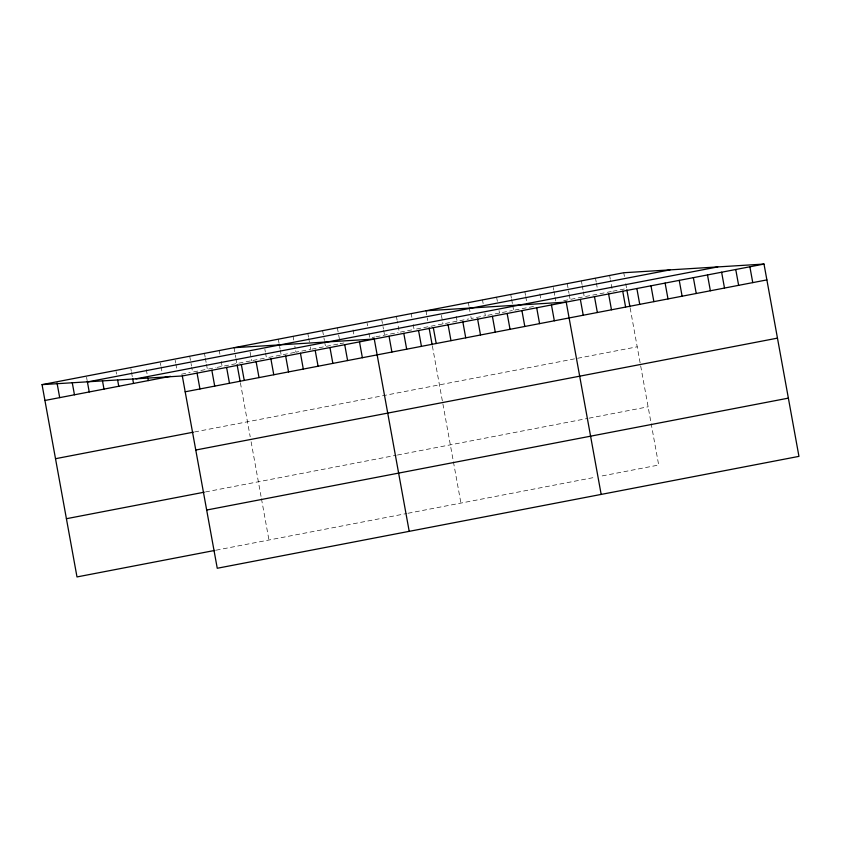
<?xml version="1.0" encoding="UTF-8"?>
<svg xmlns="http://www.w3.org/2000/svg" width="841" height="841" viewBox="0 0 841 841"><rect width="100%" height="100%" fill="white"/><g stroke="black" fill="none" stroke-linecap="round" stroke-linejoin="round"><path stroke-width="0.63" stroke-dasharray="4.21 3.15" d="M181.519 374.192L190.129 372.542M208.589 368.989L215.969 367.57M217.199 367.328L250.429 360.936M252.889 360.463L266.418 357.867L265.535 352.989M268.878 357.393L294.728 352.421M311.948 349.11L337.788 344.137M343.948 342.949L340.258 343.664L339.585 340.006M372.248 337.504L374.708 337.031M375.938 336.799L398.087 332.531M416.547 328.989L468.658 318.96M487.927 315.259L512.327 310.56M514.892 310.066L534.161 306.366M563.701 300.679L582.96 296.978M585.536 296.484L611.218 291.543M194.565 431.959L637.215 346.807M205.467 491.953L396.195 455.265M397.425 455.034L587.754 418.419M589.036 418.166L648.117 406.802M216.042 550.193L406.781 513.504M408.011 513.262L595.764 477.152M602.188 475.911L658.692 465.041L651.197 423.79M623.749 272.736L624.411 276.384M625.746 283.701L626.629 288.579L612.5 291.291L610.503 280.326M630.151 307.985L650.755 421.362M609.62 275.449L610.282 279.107M595.491 278.171L596.164 281.819M596.385 283.039L597.268 287.916M581.373 280.883L582.035 284.542M582.256 285.761L583.139 290.629M583.36 291.848L584.243 296.726M567.244 283.606L569.01 293.351M569.231 294.571L570.124 299.449M553.336 287.538L553.777 289.977M553.998 291.196L554.881 296.064M555.102 297.283L555.775 300.941M539.869 293.908L540.763 298.786M524.858 291.753L525.52 295.412M525.741 296.631L526.634 301.499M510.729 294.476L511.402 298.124M511.622 299.343L512.505 304.221M512.726 305.441L513.609 310.318M496.611 297.188L497.494 302.066M499.039 310.592L499.48 313.031M482.482 299.911L483.144 303.559M484.91 313.315L485.362 315.753L471.233 318.466L470.35 313.588M468.353 302.623L469.015 306.282M469.236 307.501L470.119 312.368M456.221 316.311L457.105 321.188M441.43 315.375L442.976 323.901M425.966 310.781L427.743 320.526M432.379 346.029L452.984 459.407M453.425 461.835L460.921 503.086M411.207 313.619L411.869 317.278M413.194 324.584L414.087 329.462L399.317 332.3L397.32 321.336M396.437 316.458L397.099 320.116M381.677 319.296L383.443 329.052M383.664 330.261L384.547 335.139M367.128 323.354L367.57 325.793M368.905 333.11L369.788 337.977M353.031 329.851L354.135 335.948M337.378 327.822L339.365 338.786M322.608 330.66L324.384 340.405M324.605 341.625L325.488 346.503M307.838 333.499L308.51 337.157M308.731 338.376L309.393 342.035M310.276 346.902L310.718 349.341L295.958 352.179L294.844 346.093M293.078 336.337L293.74 339.995M278.308 339.186L280.085 348.931M280.305 350.15L281.188 355.028M264.873 349.33L265.314 351.769M250.103 352.169L251.659 360.705M234.008 347.701L235.785 357.457M236.006 358.665L236.889 363.543M240.421 382.96L250.197 436.773M251.112 441.777L261.025 496.337M261.467 498.766L268.962 540.017M219.249 350.539L219.911 354.198M221.236 361.514L222.119 366.382M204.479 353.388L205.141 357.036M205.362 358.255L206.245 363.133M206.476 364.353L207.359 369.22L192.589 372.069L191.706 367.191M189.709 356.227L191.485 365.972M175.17 360.284L175.611 362.723M175.832 363.943L176.715 368.81M160.4 363.123L160.841 365.562M161.062 366.781L161.956 371.659M146.302 369.62L147.186 374.497M130.87 368.8L131.312 371.238M131.532 372.458L132.415 377.336M116.1 371.648L116.542 374.087M86.57 377.325L87.012 379.764"/><path stroke-width="1.26" d="M42.05 384.631L623.749 272.736L764.006 264.063L798.95 456.369L217.251 568.264L182.308 375.959L42.05 384.631L76.994 576.937L214.812 550.424M88.337 381.772L670.035 269.866M136.021 378.818L717.72 266.923M44.93 400.474L170.439 376.326M182.308 375.959L764.006 264.063M185.178 391.801L766.876 279.906M55.517 458.702L193.325 432.19M195.764 450.03L777.462 338.135M66.418 518.708L204.237 492.195M206.665 510.035L788.364 398.14M425.966 310.781L566.224 302.108L601.168 494.413M234.008 347.701L374.266 339.028L409.21 531.344M749.878 266.776L752.758 282.618M735.749 269.498L738.629 285.341M721.62 272.211L724.5 288.053M707.491 274.933L710.372 290.776M693.362 277.646L696.243 293.488M679.244 280.368L682.114 296.211M665.115 283.081L667.996 298.923M650.987 285.803L653.867 301.646M636.858 288.516L639.738 304.358M626.85 289.788L629.93 306.776M622.729 291.238L625.609 307.081M608.6 293.951L611.481 309.793M594.482 296.673L597.352 312.516M580.353 299.385L583.233 315.228M551.454 304.947L554.335 320.789M536.695 307.785L539.575 323.627M521.925 310.623L524.805 326.466M507.155 313.472L510.035 329.315M492.395 316.311L495.275 332.153M477.625 319.149L480.505 334.991M462.865 321.987L465.735 337.83M448.095 324.826L450.976 340.668M433.325 327.675L436.206 343.517M429.068 327.832L432.158 344.821M418.566 330.513L421.436 346.355M403.796 333.351L406.676 349.194M389.026 336.19L391.906 352.032M359.496 341.877L362.376 357.719M344.726 344.715L347.606 360.558M329.966 347.554L332.847 363.396M315.196 350.392L318.077 366.234M300.437 353.231L303.307 369.073M285.667 356.079L288.547 371.922M270.897 358.918L273.777 374.76M256.137 361.756L259.017 377.598M241.367 364.595L244.247 380.437M237.109 364.763L240.2 381.74M226.597 367.433L229.477 383.275M211.837 370.282L214.718 386.114M197.067 373.12L199.948 388.963M147.848 378.145L148.289 380.584M132.636 378.555L133.53 383.422M117.656 380.174L118.76 386.271M102.444 380.574L103.99 389.11M87.233 380.984L89.23 391.948M72.242 382.602L74.46 394.786M57.041 383.002L59.69 397.625"/></g></svg>
